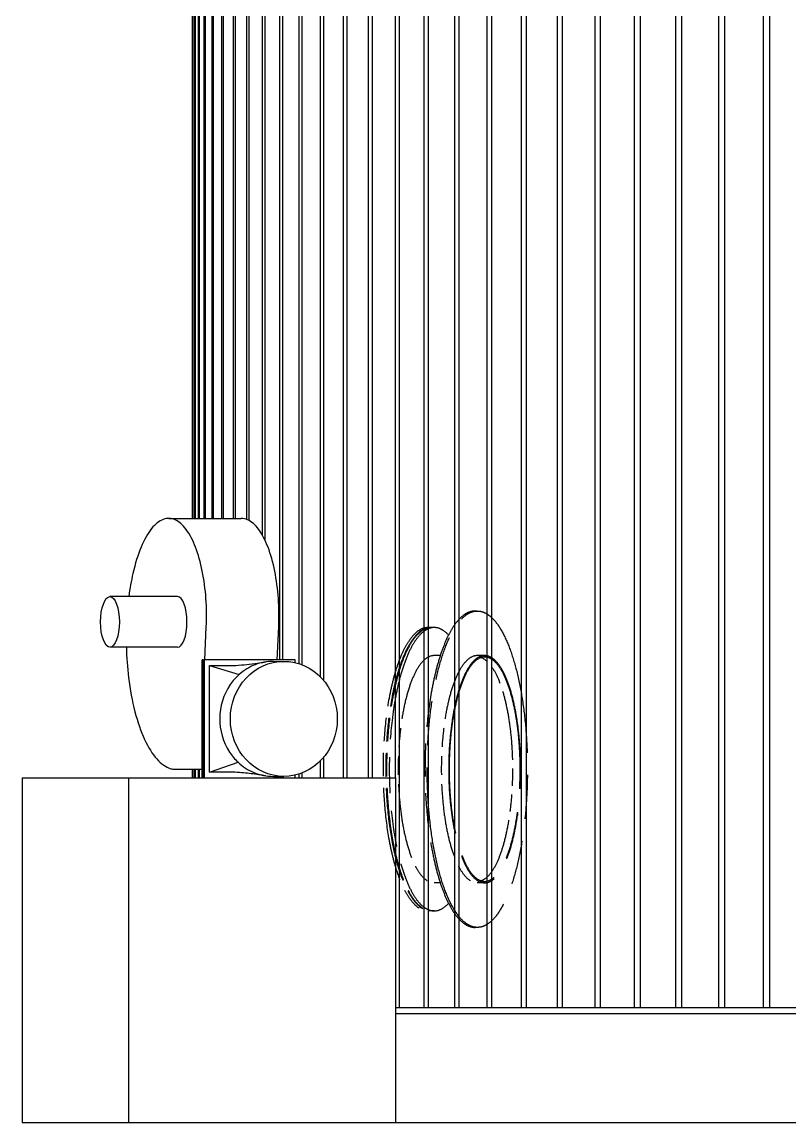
# Model space of a CAD drawing. Header units: millimetres. Extents: x -360063 to 84100, y -179792 to 59400.
# Drawn here: x 2799 to 5467, y 42700 to 46528 of the extents above; entities that cross this region are included whole.
import ezdxf

# ---------------------------------------------------------------- set-up
doc = ezdxf.new("R2010")
doc.units = ezdxf.units.MM
doc.header["$LTSCALE"] = 100
doc.linetypes.add('DOUBLE_DASH_CHAIN', pattern=[1.2403, 0.6614, -0.0827, 0.1654, -0.0827, 0.1654, -0.0827])
doc.layers.add('Reference', color=7, linetype='DOUBLE_DASH_CHAIN', lineweight=25)
doc.layers.add('Visible', color=7, linetype='Continuous', lineweight=25)

msp = doc.modelspace()

# ---------------------------------------------------------------- linework, layer by layer
at = {"layer": 'Reference', "ltscale": 0.025294}
for p, q in [((4380.77, 44480.17), (4373.18, 44480.17)), ((4380.77, 43380.17), (4373.18, 43380.17))]:
    msp.add_line(p, q, dxfattribs=at)
at = {"layer": 'Reference', "ltscale": 0.031642}
for p, q in [((4218.57, 44422.67), (4209.09, 44422.67)), ((4230.9, 44422.67), (4221.42, 44422.67)), ((4218.57, 43437.67), (4209.09, 43437.67)), ((4230.9, 43437.67), (4221.42, 43437.67))]:
    msp.add_line(p, q, dxfattribs=at)
at = {"layer": 'Reference', "ltscale": 0.070504}
msp.add_line((4251.98, 44325.17), (4230.88, 44325.17), dxfattribs=at)
at = {"layer": 'Reference', "ltscale": 0.085604}
for p, q in [((4406.36, 44325.17), (4380.75, 44325.17)), ((4406.38, 43535.17), (4380.77, 43535.17))]:
    msp.add_line(p, q, dxfattribs=at)
at = {"layer": 'Reference'}
for p, q in [((4406.38, 44325.17), (4406.36, 44325.17)), ((4406.38, 44320.17), (4406.36, 44320.17))]:
    msp.add_line(p, q, dxfattribs=at)
at = {"layer": 'Reference', "ltscale": 0.015771}
for p, q in [((4406.36, 44325.17), (4406.36, 44320.17)), ((4406.38, 44320.17), (4406.38, 44325.17))]:
    msp.add_line(p, q, dxfattribs=at)
at = {"layer": 'Reference', "ltscale": 0.07043}
msp.add_line((4251.98, 43535.17), (4230.9, 43535.17), dxfattribs=at)
at = {"layer": 'Reference', "ltscale": 6.965557}
msp.add_ellipse((4373.18, 43930.17), major_axis=(0, 550), ratio=0.3166891, start_param=0, end_param=3.1415927, dxfattribs=at)
at = {"layer": 'Reference', "ltscale": 9.287409}
msp.add_ellipse((4380.77, 43930.17), major_axis=(0, -550), ratio=0.3166891, dxfattribs=at)
at = {"layer": 'Reference', "ltscale": 7.533505}
msp.add_ellipse((4230.9, 43930.17), major_axis=(0, 492.5), ratio=0.3166891, start_param=5.9567621, end_param=9.7512012, dxfattribs=at)
at = {"layer": 'Reference', "ltscale": 4.911191}
for centre in [(4209.09, 43930.17), (4221.42, 43930.17)]:
    msp.add_ellipse(centre, major_axis=(0, 492.5), ratio=0.3166891, start_param=0, end_param=3.1415927, dxfattribs=at)
at = {"layer": 'Reference', "ltscale": 4.939713}
msp.add_ellipse((4218.57, 43930.17), major_axis=(0, 492.5), ratio=0.3166891, start_param=6.2740629, end_param=9.4339004, dxfattribs=at)
at = {"layer": 'Reference', "ltscale": 3.938686}
for centre, major_axis, start_param, end_param in [((4230.9, 43930.17), (0, -395), 3.1417672, 6.2831853), ((4380.77, 43930.17), (0, 395), 0.0001745, 3.1415927)]:
    msp.add_ellipse(centre, major_axis=major_axis, ratio=0.3166891, start_param=start_param, end_param=end_param, dxfattribs=at)
at = {"layer": 'Reference', "ltscale": 10.004794}
msp.add_ellipse((4406.38, 43930.17), major_axis=(0, 395), ratio=0.3166891, start_param=0.0001745, end_param=6.2831853, dxfattribs=at)
at = {"layer": 'Reference', "ltscale": 9.878151}
msp.add_ellipse((4406.38, 43930.17), major_axis=(0, 390), ratio=0.3166891, start_param=0.0001745, end_param=6.2831853, dxfattribs=at)
at = {"layer": 'Reference', "ltscale": 3.631885}
msp.add_ellipse((4380.77, 43930.17), major_axis=(0, 390), ratio=0.3166891, start_param=3.2454574, end_param=6.1793206, dxfattribs=at)
at = {"layer": 'Visible'}
for p, q in [((3391.33, 44802.1), (3391.33, 48965.17)), ((3392.06, 44802.1), (3392.06, 48965.17)), ((3392.54, 48965.17), (3392.54, 44802.1)), ((3398.61, 44802.1), (3398.61, 48965.17)), ((3399.99, 48965.17), (3399.99, 44802.1)), ((3411.96, 44802.1), (3411.96, 48965.17)), ((3414.25, 48965.17), (3414.25, 44802.1)), ((3432.1, 44802.1), (3432.1, 48965.17)), ((3435.29, 48965.17), (3435.29, 44802.1)), ((3459.02, 44802.1), (3459.02, 48965.17)), ((3463.11, 48965.17), (3463.11, 44802.1)), ((3492.71, 44802.1), (3492.71, 48965.17)), ((3497.7, 48965.17), (3497.7, 44802.1)), ((3533.15, 44802.1), (3533.15, 48965.17)), ((3539.03, 48965.17), (3539.03, 44802.1)), ((3580.31, 44798.07), (3580.31, 48965.17)), ((3587.09, 48965.17), (3587.09, 44794.89)), ((3634.18, 44743.14), (3634.18, 48965.17)), ((3641.85, 48965.17), (3641.85, 44728.55)), ((3694.73, 44310.17), (3694.73, 48965.17)), ((3703.28, 48965.17), (3703.28, 44310.17)), ((3761.93, 44296.7), (3761.93, 48965.17)), ((3771.36, 48965.17), (3771.36, 44293.35)), ((3835.73, 44250.84), (3835.73, 48965.17)), ((3846.04, 48965.17), (3846.04, 44239.54)), ((3916.11, 43900.17), (3916.11, 48965.17)), ((3927.29, 48965.17), (3927.29, 43900.17)), ((4003.03, 43900.17), (4003.03, 48965.17)), ((4015.07, 48965.17), (4015.07, 43900.17)), ((4096.43, 43900.17), (4096.43, 48965.17)), ((4109.33, 48965.17), (4109.33, 43100.17)), ((4196.27, 43100.17), (4196.27, 48965.17)), ((4210.03, 48965.17), (4210.03, 43100.17)), ((4302.51, 43100.17), (4302.51, 48965.17)), ((4317.11, 48965.17), (4317.11, 43100.17)), ((4415.08, 43100.17), (4415.08, 48965.17)), ((4430.52, 48965.17), (4430.52, 43100.17)), ((4533.93, 43100.17), (4533.93, 48965.17)), ((4550.19, 48965.17), (4550.19, 43100.17)), ((4658.99, 43100.17), (4658.99, 48965.17)), ((4676.08, 48965.17), (4676.08, 43100.17)), ((4790.21, 43100.17), (4790.21, 48965.17)), ((4808.11, 48965.17), (4808.11, 43100.17)), ((4927.52, 43100.17), (4927.52, 48965.17)), ((4946.23, 48965.17), (4946.23, 43100.17)), ((5070.84, 43100.17), (5070.84, 48965.17)), ((5090.34, 48965.17), (5090.34, 43100.17)), ((5220.11, 43100.17), (5220.11, 48965.17)), ((5240.39, 48965.17), (5240.39, 43100.17)), ((5375.24, 43100.17), (5375.24, 48965.17)), ((5396.3, 48965.17), (5396.3, 43100.17)), ((3308.28, 44802.1), (3560, 44802.1)), ((3339.21, 44530.17), (3104.21, 44530.17)), ((3433.88, 44310.17), (3439.04, 44425.17)), ((3685.6, 44310.17), (3690.77, 44425.17)), ((3339.21, 44354.17), (3104.21, 44354.17)), ((3424.59, 43900.17), (3424.59, 44310.17)), ((3428.3, 44310.17), (3424.59, 44310.17)), ((3428.3, 43900.17), (3428.3, 44310.17)), ((3428.3, 44310.17), (3432, 44310.17)), ((3428.3, 43900.17), (3428.3, 44310.17)), ((3747.81, 44310.17), (3432, 44310.17)), ((3432, 44310.17), (3432, 43900.17)), ((3450.58, 43920.17), (3450.58, 44290.17)), ((3450.58, 44290.17), (3552.98, 44259.27)), ((3450.58, 44290.17), (3510.28, 44290.17)), ((3671.4, 44305.17), (3708.44, 44305.17)), ((3747.81, 44300.63), (3747.81, 44310.17)), ((3450.58, 43920.17), (3549.53, 43954.22)), ((3835.73, 43900.17), (3835.73, 43959.5)), ((3846.04, 43970.8), (3846.04, 43900.17)), ((3322.36, 43930.17), (3424.59, 43930.17)), ((3391.33, 43900.17), (3391.33, 43930.17)), ((3392.06, 43900.17), (3392.06, 43930.17)), ((3392.54, 43930.17), (3392.54, 43900.17)), ((3398.61, 43900.17), (3398.61, 43930.17)), ((3399.99, 43930.17), (3399.99, 43900.17)), ((3411.96, 43900.17), (3411.96, 43930.17)), ((3414.25, 43930.17), (3414.25, 43900.17)), ((3515.11, 43920.17), (3450.58, 43920.17)), ((3671.4, 43905.17), (3708.44, 43905.17)), ((3747.81, 43900.17), (3747.81, 43909.71)), ((3761.93, 43900.17), (3761.93, 43913.64)), ((3771.36, 43916.99), (3771.36, 43900.17)), ((2798.58, 43900.17), (3169, 43900.17)), ((2798.58, 43900.17), (2798.58, 42700.17)), ((3169, 43900.17), (3169, 42700.17)), ((3169, 43900.17), (4097.86, 43900.17)), ((4097.86, 42700.17), (4097.86, 43900.17)), ((30077.33, 43100.17), (4097.86, 43100.17)), ((30191.33, 43080.17), (4097.86, 43080.17)), ((3169, 42700.17), (2798.58, 42700.17)), ((4097.86, 42700.17), (3169, 42700.17)), ((30191.33, 42700.17), (4097.86, 42700.17))]:
    msp.add_line(p, q, dxfattribs=at)
for centre, major_axis, ratio in [((3104.21, 44442.17), (0, -88), 0.3704216), ((3708.44, 44105.17), (0, -200), 0.9288637)]:
    msp.add_ellipse(centre, major_axis=major_axis, ratio=ratio, dxfattribs=at)
for centre, major_axis, ratio, start_param, end_param in [((3339.21, 44442.17), (0, 88), 0.3704216, 3.1415927, 6.2831853), ((3671.4, 44105.17), (0, 200), 0.9288637, 0.3466964, 0.6911504), ((3671.4, 44105.17), (0, 200), 0.9288637, 0, 0.3466964), ((3671.4, 44105.17), (0, 200), 0.9288637, 0.6911504, 0.9326828), ((3671.4, 44105.17), (0, 200), 0.9288637, 0.9326828, 2.1879226), ((3671.4, 44105.17), (0, 200), 0.9288637, 2.1879226, 2.4260598), ((3671.4, 44105.17), (0, -200), 0.9288637, 5.5676524, 5.9141091), ((3671.4, 44105.17), (0, -200), 0.9288637, 5.9141091, 6.2831853)]:
    msp.add_ellipse(centre, major_axis=major_axis, ratio=ratio, start_param=start_param, end_param=end_param, dxfattribs=at)
for points, knots in [([(3439.04, 44425.17), (3440.49, 44457.3), (3440.09, 44490.63), (3437.75, 44523.57), (3435.43, 44556.29), (3431.18, 44588.6), (3425.09, 44618.9), (3419.04, 44648.99), (3411.17, 44677.08), (3401.74, 44701.67), (3392.37, 44726.09), (3381.47, 44747.05), (3369.45, 44763.32), (3357.51, 44779.49), (3344.48, 44791.02), (3330.89, 44797.09), (3317.39, 44803.13), (3303.35, 44803.76), (3289.38, 44798.64), (3275.5, 44793.56), (3261.69, 44782.79), (3248.6, 44766.51), (3235.58, 44750.32), (3223.28, 44728.68), (3212.27, 44702.25), (3201.33, 44676.02), (3191.69, 44645.07), (3183.82, 44610.52), (3178.1, 44585.44), (3173.33, 44558.46), (3169.63, 44530.17)], [0, 0, 0, 0, 0.3059721, 0.3059721, 0.3059721, 0.6097736, 0.6097736, 0.6097736, 0.9114853, 0.9114853, 0.9114853, 1.2111833, 1.2111833, 1.2111833, 1.5089399, 1.5089399, 1.5089399, 1.8048237, 1.8048237, 1.8048237, 2.0988994, 2.0988994, 2.0988994, 2.3912286, 2.3912286, 2.3912286, 2.6815014, 2.6815014, 2.6815014, 2.8922336, 2.8922336, 2.8922336, 2.8922336]), ([(3690.77, 44425.17), (3692.21, 44457.3), (3691.82, 44490.63), (3689.47, 44523.57), (3687.15, 44556.29), (3682.9, 44588.6), (3676.81, 44618.9), (3670.76, 44648.99), (3662.89, 44677.08), (3653.46, 44701.67), (3644.09, 44726.09), (3633.19, 44747.05), (3621.18, 44763.32), (3609.24, 44779.49), (3596.2, 44791.02), (3582.61, 44797.09), (3575.21, 44800.4), (3567.64, 44802.09), (3560, 44802.09)], [0, 0, 0, 0, 0.3059721, 0.3059721, 0.3059721, 0.6097736, 0.6097736, 0.6097736, 0.9114853, 0.9114853, 0.9114853, 1.2111833, 1.2111833, 1.2111833, 1.5089399, 1.5089399, 1.5089399, 1.6712839, 1.6712839, 1.6712839, 1.6712839]), ([(3161.07, 44354.17), (3162.06, 44318.9), (3164.64, 44283.59), (3168.8, 44249.29), (3173.88, 44207.43), (3181.32, 44167.09), (3190.91, 44130.12), (3200.18, 44094.41), (3211.45, 44061.87), (3224.34, 44033.98), (3237.18, 44006.22), (3251.63, 43983.07), (3267.17, 43965.71), (3282.63, 43948.43), (3299.17, 43936.87), (3316.16, 43931.75), (3318.22, 43931.13), (3320.29, 43930.6), (3322.36, 43930.17)], [3.3032298, 3.3032298, 3.3032298, 3.3032298, 3.5428353, 3.5428353, 3.5428353, 3.8352237, 3.8352237, 3.8352237, 4.1176484, 4.1176484, 4.1176484, 4.3987915, 4.3987915, 4.3987915, 4.6784958, 4.6784958, 4.6784958, 4.712389, 4.712389, 4.712389, 4.712389]), ([(3510.28, 44290.17), (3524.77, 44290.17), (3538.48, 44290.83), (3564.47, 44292.74), (3576.75, 44294.01), (3601.28, 44296.89), (3613.36, 44298.52), (3631.91, 44301.17), (3638.75, 44302.19), (3645.42, 44303.2)], [0, 0, 0, 0, 5.8747992, 5.8747992, 11.9133506, 11.9133506, 18.7124676, 18.7124676, 22.8880956, 22.8880956, 22.8880956, 22.8880956]), ([(3644.29, 43907.31), (3628.93, 43909.75), (3612.62, 43912.22), (3577.87, 43916.59), (3559.54, 43918.56), (3531.42, 43919.94), (3523.4, 43920.17), (3515.11, 43920.17)], [0, 0, 0, 0, 10.0087121, 10.0087121, 19.227185, 19.227185, 22.7152057, 22.7152057, 22.7152057, 22.7152057])]:
    msp.add_open_spline(points, degree=3, knots=knots, dxfattribs=at)

doc.saveas('drawing.dxf')
